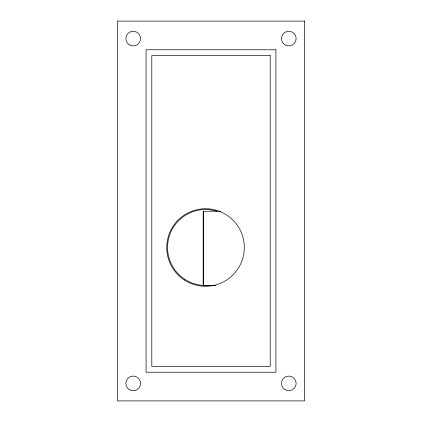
<?xml version="1.0" encoding="UTF-8"?>
<svg xmlns="http://www.w3.org/2000/svg" width="422" height="422" viewBox="0 0 422 422"><rect width="100%" height="100%" fill="white"/><g stroke="black" fill="none" stroke-linecap="round" stroke-linejoin="round"><path stroke-width="0.63" d="M215.747 285.356L203.24 285.356L203.24 211.232L220.69 211.232M216.76 211.232A37.969 37.969 0 0 0 167.792 243.288A37.969 37.969 0 0 0 208.473 285.356A37.959 37.959 0 0 1 203.235 285.377L203.24 211.232M203.235 285.377L208.473 285.356M304.605 21.1L117.395 21.1L117.395 400.9L304.605 400.9L304.605 21.1M275.93 49.775L146.07 49.775L146.07 372.225L275.93 372.225L275.93 49.775M270.191 55.514L151.809 55.514L151.809 366.486L270.191 366.486L270.191 55.514M285.14 389.77A7.343 7.343 0 0 0 296.149 383.413A7.343 7.343 0 0 0 285.14 377.052A7.343 7.343 0 0 0 285.14 389.77M129.517 389.77A7.343 7.343 0 0 0 140.531 383.413A7.343 7.343 0 0 0 129.517 377.052A7.343 7.343 0 0 0 129.517 389.77M285.14 44.948A7.343 7.343 0 0 0 296.149 38.587A7.343 7.343 0 0 0 285.14 32.23A7.343 7.343 0 0 0 285.14 44.948M129.517 44.948A7.343 7.343 0 0 0 140.531 38.587A7.343 7.343 0 0 0 129.517 32.23A7.343 7.343 0 0 0 129.517 44.948M184.377 280.002A38.771 38.771 0 0 0 244.243 249.566A38.771 38.771 0 0 0 187.954 212.941A38.771 38.771 0 0 0 184.377 280.002"/></g></svg>
